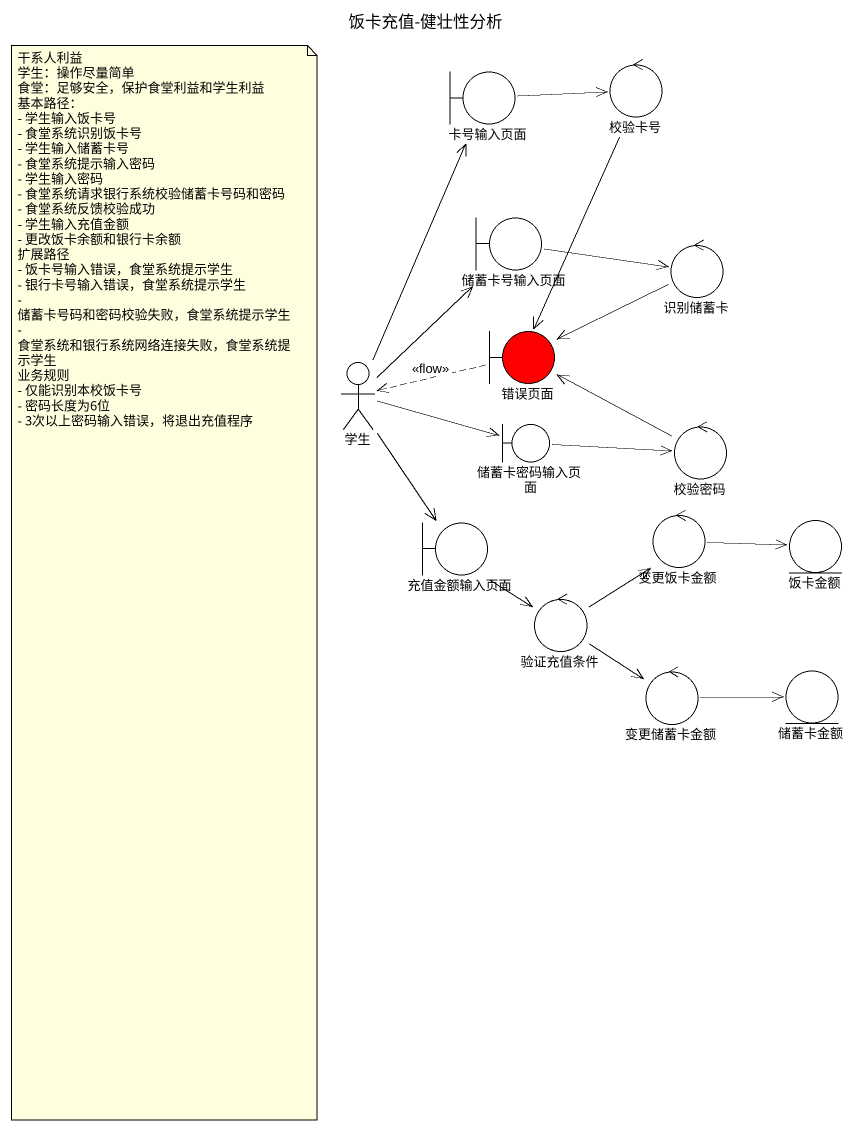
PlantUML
@startuml
title 饭卡充值-健壮性分析
boundary 卡号输入页面
control 校验卡号
boundary 储蓄卡号输入页面
control 识别储蓄卡
actor 学生
boundary 错误页面 #FF0000
boundary 储蓄卡密码输入页面
control 校验密码
boundary 充值金额输入页面
control 变更饭卡金额
entity 饭卡金额
control 验证充值条件
control 变更储蓄卡金额
entity 储蓄卡金额
卡号输入页面 -right-> 校验卡号
校验卡号 --> 错误页面
储蓄卡号输入页面 -right-> 识别储蓄卡
识别储蓄卡 -left-> 错误页面
学生 -up-> 卡号输入页面
学生 -up-> 储蓄卡号输入页面
学生 -right-> 储蓄卡密码输入页面
学生 --> 充值金额输入页面
错误页面 .left.> 学生 : <<flow>>
储蓄卡密码输入页面 -right-> 校验密码
校验密码 -left-> 错误页面
充值金额输入页面 --> 验证充值条件
变更饭卡金额 -right-> 饭卡金额
验证充值条件 -up-> 变更饭卡金额
验证充值条件 --> 变更储蓄卡金额
变更储蓄卡金额 -right-> 储蓄卡金额
note as N1
  干系人利益
  学生：操作尽量简单
  食堂：足够安全，保护食堂利益和学生利益
  基本路径：
  - 学生输入饭卡号
  - 食堂系统识别饭卡号
  - 学生输入储蓄卡号
  - 食堂系统提示输入密码
  - 学生输入密码
  - 食堂系统请求银行系统校验储蓄卡号码和密码
  - 食堂系统反馈校验成功
  - 学生输入充值金额
  - 更改饭卡余额和银行卡余额
  扩展路径
  - 饭卡号输入错误，食堂系统提示学生
  - 银行卡号输入错误，食堂系统提示学生
  - 储蓄卡号码和密码校验失败，食堂系统提示学生
  - 食堂系统和银行系统网络连接失败，食堂系统提示学生
  业务规则
  - 仅能识别本校饭卡号
  - 密码长度为6位
  - 3次以上密码输入错误，将退出充值程序
end note
@enduml
